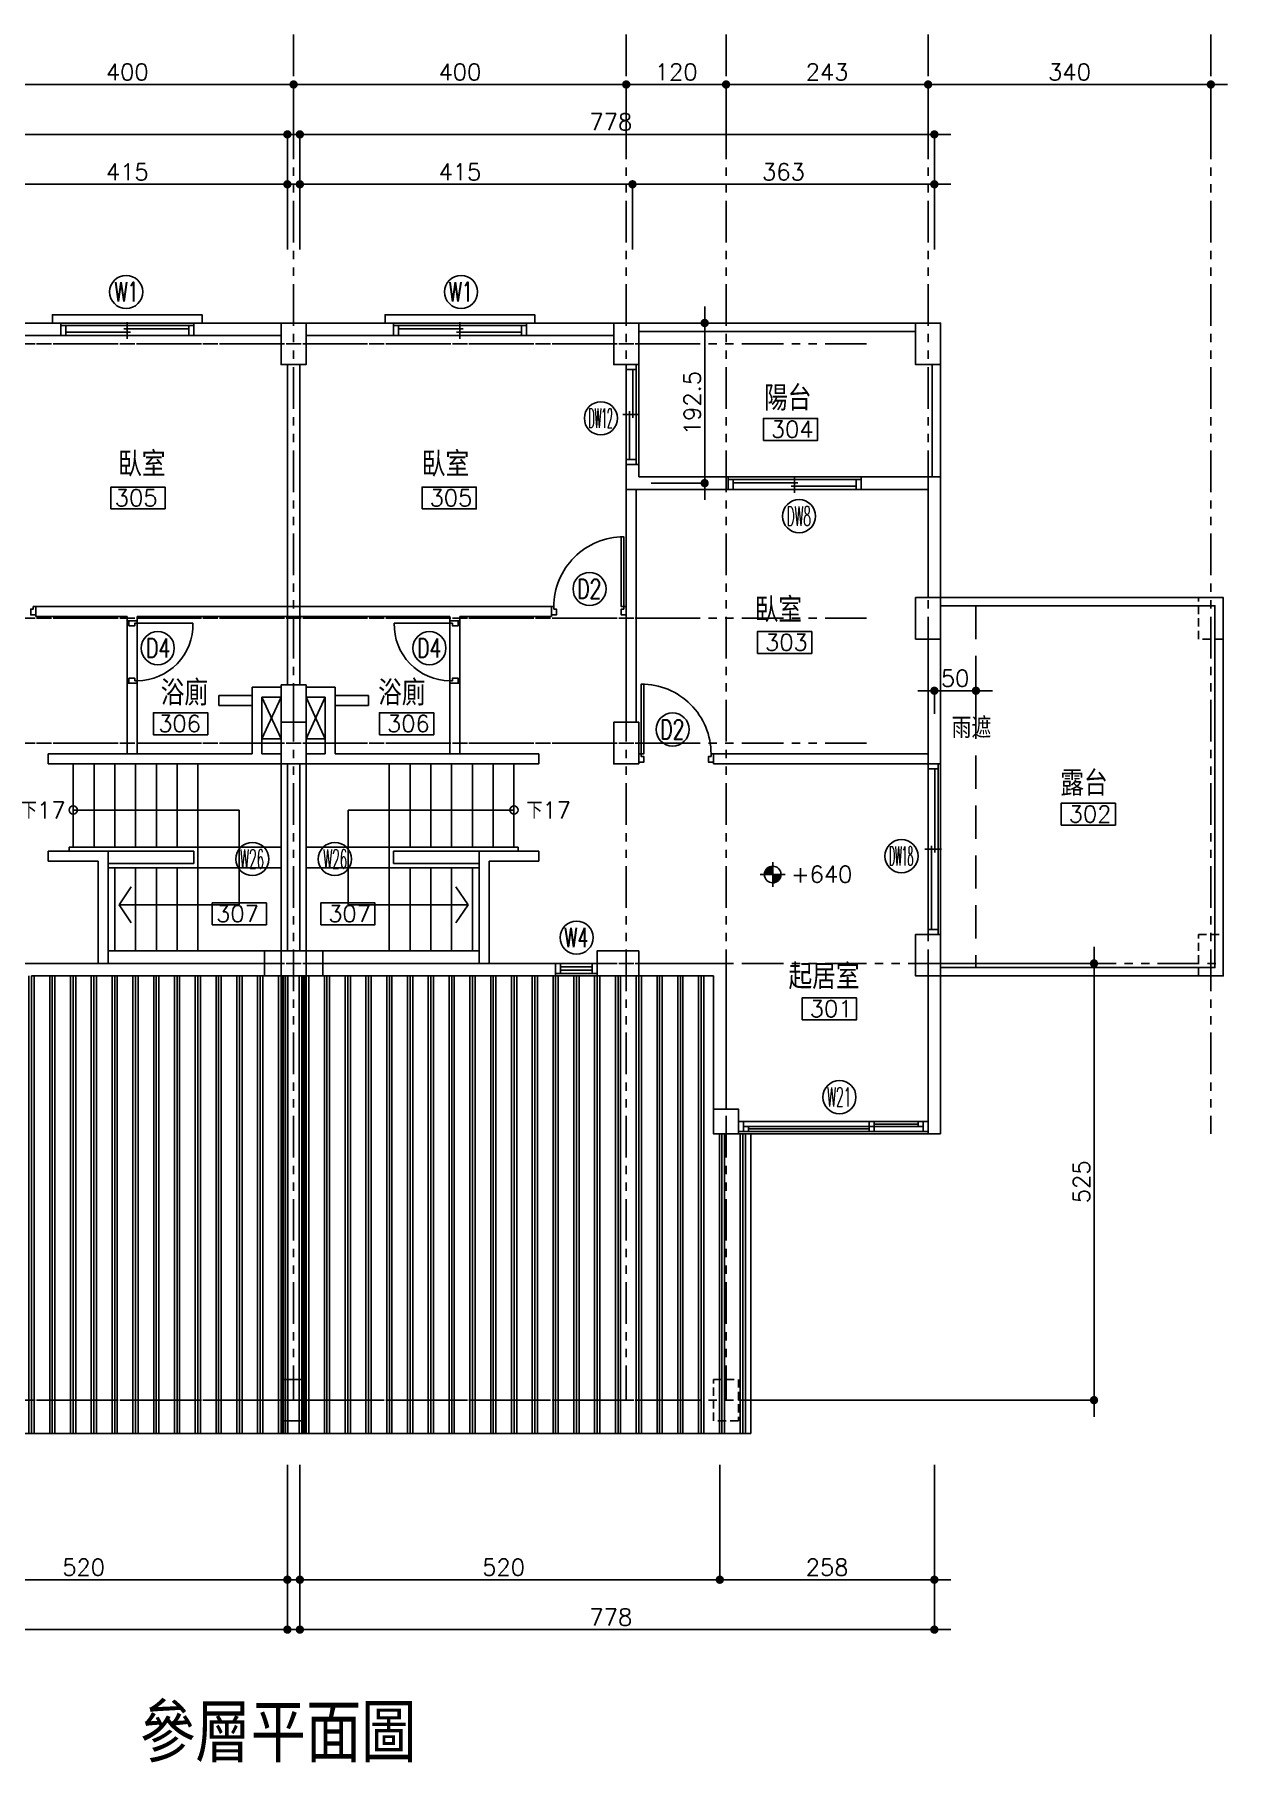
# Model space of a CAD drawing. Extents: x 24838 to 37981, y 1654 to 4322.
# Drawn here: x 33849 to 35283, y 2041 to 4118 of the extents above; entities that cross this region are included whole.
import ezdxf
from ezdxf.enums import TextEntityAlignment as Align

# ---------------------------------------------------------------- set-up
doc = ezdxf.new("R2010")
doc.units = 0
doc.header["$LTSCALE"] = 80
doc.header["$MEASUREMENT"] = 0
doc.header["$PDMODE"] = 3
doc.header["$PDSIZE"] = -5
for name, pattern in [('DASHED', [0.75, 0.5, -0.25]), ('HIDDEN2', [0.1875, 0.125, -0.0625]), ('PHANTOM2', [1.25, 0.625, -0.125, 0.125, -0.125, 0.125, -0.125])]:
    doc.linetypes.add(name, pattern=pattern)
doc.layers.get('0').update_dxf_attribs({"linetype": 'CONTINUOUS'})
doc.layers.get('DEFPOINTS').update_dxf_attribs({"linetype": 'CONTINUOUS'})
for name, color, linetype in [('CHINA', 3, 'CONTINUOUS'), ('CHINA1', 2, 'CONTINUOUS'), ('COLUMN', 1, 'CONTINUOUS'), ('COLUMN-B', 9, 'CONTINUOUS'), ('DE-DOOR', 4, 'CONTINUOUS'), ('DIM', 4, 'CONTINUOUS'), ('DOOR', 4, 'CONTINUOUS'), ('PAINT', 11, 'CONTINUOUS'), ('STAIR', 12, 'CONTINUOUS'), ('TEXT', 3, 'CONTINUOUS'), ('TX', 9, 'CONTINUOUS'), ('WALL', 2, 'CONTINUOUS'), ('WALL2', 7, 'CONTINUOUS'), ('WINDOW', 6, 'CONTINUOUS')]:
    doc.layers.add(name, color=color, linetype=linetype)
doc.styles.add('AEH', font='SIMPLEX.SHX', dxfattribs={"bigfont": 'AE.SHX'})
doc.styles.add('SIMPLEX', font='SIMPLEX.SHX')
doc.styles.add('STYLE1', font='SIMPLEX.SHX', dxfattribs={"bigfont": 'JE.SHX'})
doc.dimstyles.get("Standard").update_dxf_attribs({"dimscale": 10, "dimtxt": 2, "dimasz": 1, "dimexe": 0, "dimexo": 0, "dimgap": 0.5, "dimtad": 1, "dimtoh": 1, "dimdec": 1, "dimdsep": 46, "dimtxsty": 'STYLE1', "dimblk1": 'DOT', "dimblk2": 'DOT', "dimsah": 1, "dimcen": 0.09, "dimadec": 0, "dimazin": 0, "dimtfac": 1, "dimtdec": 1, "dimtofl": 0, "dimtmove": 2, "dimatfit": 3, "dimldrblk": 'DOT', "dimfxl": 0, "dimtolj": 1, "dimarcsym": 0})

# ---------------------------------------------------------------- blocks, each defined once
blk = doc.blocks.new('DOT')
blk.add_line((-2, 0), (2, 0))
at = {"const_width": 0.5}
blk.add_lwpolyline([(-0.25, 0, 1), (0.25, 0, 1)], format="xyb", close=True, dxfattribs=at)
blk = doc.blocks.new('*D102')
at = {"layer": 'DEFPOINTS', "color": 0}
for p in [(35263.5, 4058), (34923.5, 3998), (35263.5, 3998)]:
    blk.add_point(p, dxfattribs=at)
at = {"layer": 'DIM', "color": 0, "lineweight": -2}
for p, q in [((34923.5, 3998), (34923.5, 4058)), ((34933.5, 4058), (35253.5, 4058)), ((35263.5, 3998), (35263.5, 4058))]:
    blk.add_line(p, q, dxfattribs=at)
at = {"layer": 'DIM', "color": 0, "lineweight": -2, "xscale": 10, "yscale": 10, "zscale": 10, "rotation": 180}
blk.add_blockref('DOT', (34923.5, 4058), dxfattribs=at)
at = {"layer": 'DIM', "color": 0, "lineweight": -2, "xscale": 10, "yscale": 10, "zscale": 10}
blk.add_blockref('DOT', (35263.5, 4058), dxfattribs=at)
at = {"layer": 'DIM', "color": 0, "insert": (35093.5, 4073), "char_height": 20, "attachment_point": 5, "style": 'STYLE1'}
blk.add_mtext('\\A1;340', dxfattribs=at)
blk = doc.blocks.new('*D103')
at = {"layer": 'DEFPOINTS', "color": 0}
for p in [(34923.5, 4058), (34680.5, 3998), (34923.5, 3998)]:
    blk.add_point(p, dxfattribs=at)
at = {"layer": 'DIM', "color": 0, "lineweight": -2}
for p, q in [((34680.5, 3998), (34680.5, 4058)), ((34690.5, 4058), (34913.5, 4058)), ((34923.5, 3998), (34923.5, 4058))]:
    blk.add_line(p, q, dxfattribs=at)
at = {"layer": 'DIM', "color": 0, "lineweight": -2, "xscale": 10, "yscale": 10, "zscale": 10, "rotation": 180}
blk.add_blockref('DOT', (34680.5, 4058), dxfattribs=at)
at = {"layer": 'DIM', "color": 0, "lineweight": -2, "xscale": 10, "yscale": 10, "zscale": 10}
blk.add_blockref('DOT', (34923.5, 4058), dxfattribs=at)
at = {"layer": 'DIM', "color": 0, "insert": (34802, 4073), "char_height": 20, "attachment_point": 5, "style": 'STYLE1'}
blk.add_mtext('\\A1;243', dxfattribs=at)
blk = doc.blocks.new('*D104')
at = {"layer": 'DEFPOINTS', "color": 0}
for p in [(34680.5, 4058), (34560.5, 3998), (34680.5, 3998)]:
    blk.add_point(p, dxfattribs=at)
at = {"layer": 'DIM', "color": 0, "lineweight": -2}
for p, q in [((34560.5, 3998), (34560.5, 4058)), ((34570.5, 4058), (34670.5, 4058)), ((34680.5, 3998), (34680.5, 4058))]:
    blk.add_line(p, q, dxfattribs=at)
at = {"layer": 'DIM', "color": 0, "lineweight": -2, "xscale": 10, "yscale": 10, "zscale": 10, "rotation": 180}
blk.add_blockref('DOT', (34560.5, 4058), dxfattribs=at)
at = {"layer": 'DIM', "color": 0, "lineweight": -2, "xscale": 10, "yscale": 10, "zscale": 10}
blk.add_blockref('DOT', (34680.5, 4058), dxfattribs=at)
at = {"layer": 'DIM', "color": 0, "insert": (34620.5, 4073), "char_height": 20, "attachment_point": 5, "style": 'STYLE1'}
blk.add_mtext('\\A1;120', dxfattribs=at)
blk = doc.blocks.new('*D105')
at = {"layer": 'DEFPOINTS', "color": 0}
for p in [(34560.5, 4058), (34160.5, 3998), (34560.5, 3998)]:
    blk.add_point(p, dxfattribs=at)
at = {"layer": 'DIM', "color": 0, "lineweight": -2}
for p, q in [((34160.5, 3998), (34160.5, 4058)), ((34170.5, 4058), (34550.5, 4058)), ((34560.5, 3998), (34560.5, 4058))]:
    blk.add_line(p, q, dxfattribs=at)
at = {"layer": 'DIM', "color": 0, "lineweight": -2, "xscale": 10, "yscale": 10, "zscale": 10, "rotation": 180}
blk.add_blockref('DOT', (34160.5, 4058), dxfattribs=at)
at = {"layer": 'DIM', "color": 0, "lineweight": -2, "xscale": 10, "yscale": 10, "zscale": 10}
blk.add_blockref('DOT', (34560.5, 4058), dxfattribs=at)
at = {"layer": 'DIM', "color": 0, "insert": (34360.5, 4073), "char_height": 20, "attachment_point": 5, "style": 'STYLE1'}
blk.add_mtext('\\A1;400', dxfattribs=at)
blk = doc.blocks.new('*D106')
at = {"layer": 'DEFPOINTS', "color": 0}
for p in [(34931, 3998), (34153, 3859.6), (34931, 3859.6)]:
    blk.add_point(p, dxfattribs=at)
at = {"layer": 'DIM', "color": 0, "lineweight": -2}
for p, q in [((34153, 3859.6), (34153, 3998)), ((34163, 3998), (34921, 3998)), ((34931, 3859.6), (34931, 3998))]:
    blk.add_line(p, q, dxfattribs=at)
at = {"layer": 'DIM', "color": 0, "lineweight": -2, "xscale": 10, "yscale": 10, "zscale": 10, "rotation": 180}
blk.add_blockref('DOT', (34153, 3998), dxfattribs=at)
at = {"layer": 'DIM', "color": 0, "lineweight": -2, "xscale": 10, "yscale": 10, "zscale": 10}
blk.add_blockref('DOT', (34931, 3998), dxfattribs=at)
at = {"layer": 'DIM', "color": 0, "insert": (34542, 4013), "char_height": 20, "attachment_point": 5, "style": 'STYLE1'}
blk.add_mtext('\\A1;778', dxfattribs=at)
blk = doc.blocks.new('*D107')
at = {"layer": 'DEFPOINTS', "color": 0}
for p in [(34568, 3938), (34153, 3859.6), (34568, 3859.6)]:
    blk.add_point(p, dxfattribs=at)
at = {"layer": 'DIM', "color": 0, "lineweight": -2}
for p, q in [((34153, 3859.6), (34153, 3938)), ((34163, 3938), (34558, 3938)), ((34568, 3859.6), (34568, 3938))]:
    blk.add_line(p, q, dxfattribs=at)
at = {"layer": 'DIM', "color": 0, "lineweight": -2, "xscale": 10, "yscale": 10, "zscale": 10, "rotation": 180}
blk.add_blockref('DOT', (34153, 3938), dxfattribs=at)
at = {"layer": 'DIM', "color": 0, "lineweight": -2, "xscale": 10, "yscale": 10, "zscale": 10}
blk.add_blockref('DOT', (34568, 3938), dxfattribs=at)
at = {"layer": 'DIM', "color": 0, "insert": (34360.5, 3953), "char_height": 20, "attachment_point": 5, "style": 'STYLE1'}
blk.add_mtext('\\A1;415', dxfattribs=at)
blk = doc.blocks.new('*D108')
at = {"layer": 'DEFPOINTS', "color": 0}
for p in [(34931, 3938), (34568, 3859.6), (34931, 3859.6)]:
    blk.add_point(p, dxfattribs=at)
at = {"layer": 'DIM', "color": 0, "lineweight": -2}
for p, q in [((34568, 3859.6), (34568, 3938)), ((34578, 3938), (34921, 3938)), ((34931, 3859.6), (34931, 3938))]:
    blk.add_line(p, q, dxfattribs=at)
at = {"layer": 'DIM', "color": 0, "lineweight": -2, "xscale": 10, "yscale": 10, "zscale": 10, "rotation": 180}
blk.add_blockref('DOT', (34568, 3938), dxfattribs=at)
at = {"layer": 'DIM', "color": 0, "lineweight": -2, "xscale": 10, "yscale": 10, "zscale": 10}
blk.add_blockref('DOT', (34931, 3938), dxfattribs=at)
at = {"layer": 'DIM', "color": 0, "insert": (34749.5, 3953), "char_height": 20, "attachment_point": 5, "style": 'STYLE1'}
blk.add_mtext('\\A1;363', dxfattribs=at)
blk = doc.blocks.new('*D112')
at = {"layer": 'DEFPOINTS', "color": 0}
for p in [(34938.5, 3001.2), (35123, 3001.2), (34695.5, 2476.2)]:
    blk.add_point(p, dxfattribs=at)
at = {"layer": 'DIM', "color": 0, "lineweight": -2}
for p, q in [((34938.5, 3001.2), (35123, 3001.2)), ((35123, 2486.2), (35123, 2991.2)), ((34695.5, 2476.2), (35123, 2476.2))]:
    blk.add_line(p, q, dxfattribs=at)
at = {"layer": 'DIM', "color": 0, "lineweight": -2, "xscale": 10, "yscale": 10, "zscale": 10}
for p, rotation in [((35123, 3001.2), 90), ((35123, 2476.2), 270)]:
    blk.add_blockref('DOT', p, dxfattribs=dict(at, rotation=rotation))
at = {"layer": 'DIM', "color": 0, "insert": (35108, 2738.7), "char_height": 20, "attachment_point": 5, "rotation": 90, "style": 'STYLE1'}
blk.add_mtext('\\A1;525', dxfattribs=at)
blk = doc.blocks.new('*D116')
at = {"layer": 'DEFPOINTS', "color": 0}
for p in [(34590.6, 3771.2), (34654.8, 3771.2), (34590.6, 3578.7)]:
    blk.add_point(p, dxfattribs=at)
at = {"layer": 'DIM', "color": 0, "lineweight": -2}
for p, q in [((34590.6, 3771.2), (34654.8, 3771.2)), ((34654.8, 3588.7), (34654.8, 3761.2)), ((34590.6, 3578.7), (34654.8, 3578.7))]:
    blk.add_line(p, q, dxfattribs=at)
at = {"layer": 'DIM', "color": 0, "lineweight": -2, "xscale": 10, "yscale": 10, "zscale": 10}
for p, rotation in [((34654.8, 3771.2), 90), ((34654.8, 3578.7), 270)]:
    blk.add_blockref('DOT', p, dxfattribs=dict(at, rotation=rotation))
at = {"layer": 'DIM', "color": 0, "insert": (34639.8, 3675), "char_height": 20, "attachment_point": 5, "rotation": 90, "style": 'STYLE1'}
blk.add_mtext('\\A1;192.5', dxfattribs=at)
blk = doc.blocks.new('*D120')
at = {"layer": 'DEFPOINTS', "color": 0}
for p in [(34153, 2398.6), (34673, 2398.6), (34673, 2260.3)]:
    blk.add_point(p, dxfattribs=at)
at = {"layer": 'DIM', "color": 0, "lineweight": -2}
for p, q in [((34153, 2398.6), (34153, 2260.3)), ((34673, 2398.6), (34673, 2260.3)), ((34163, 2260.3), (34663, 2260.3))]:
    blk.add_line(p, q, dxfattribs=at)
at = {"layer": 'DIM', "color": 0, "lineweight": -2, "xscale": 10, "yscale": 10, "zscale": 10, "rotation": 180}
blk.add_blockref('DOT', (34153, 2260.3), dxfattribs=at)
at = {"layer": 'DIM', "color": 0, "lineweight": -2, "xscale": 10, "yscale": 10, "zscale": 10}
blk.add_blockref('DOT', (34673, 2260.3), dxfattribs=at)
at = {"layer": 'DIM', "color": 0, "insert": (34413, 2275.3), "char_height": 20, "attachment_point": 5, "style": 'STYLE1'}
blk.add_mtext('\\A1;520', dxfattribs=at)
blk = doc.blocks.new('*D121')
at = {"layer": 'DEFPOINTS', "color": 0}
for p in [(34673, 2398.6), (34931, 2398.6), (34931, 2260.3)]:
    blk.add_point(p, dxfattribs=at)
at = {"layer": 'DIM', "color": 0, "lineweight": -2}
for p, q in [((34673, 2398.6), (34673, 2260.3)), ((34931, 2398.6), (34931, 2260.3)), ((34683, 2260.3), (34921, 2260.3))]:
    blk.add_line(p, q, dxfattribs=at)
at = {"layer": 'DIM', "color": 0, "lineweight": -2, "xscale": 10, "yscale": 10, "zscale": 10, "rotation": 180}
blk.add_blockref('DOT', (34673, 2260.3), dxfattribs=at)
at = {"layer": 'DIM', "color": 0, "lineweight": -2, "xscale": 10, "yscale": 10, "zscale": 10}
blk.add_blockref('DOT', (34931, 2260.3), dxfattribs=at)
at = {"layer": 'DIM', "color": 0, "insert": (34802, 2275.3), "char_height": 20, "attachment_point": 5, "style": 'STYLE1'}
blk.add_mtext('\\A1;258', dxfattribs=at)
blk = doc.blocks.new('*D122')
at = {"layer": 'DEFPOINTS', "color": 0}
for p in [(34153, 2398.6), (34931, 2398.6), (34931, 2200.3)]:
    blk.add_point(p, dxfattribs=at)
at = {"layer": 'DIM', "color": 0, "lineweight": -2}
for p, q in [((34153, 2398.6), (34153, 2200.3)), ((34931, 2398.6), (34931, 2200.3)), ((34163, 2200.3), (34921, 2200.3))]:
    blk.add_line(p, q, dxfattribs=at)
at = {"layer": 'DIM', "color": 0, "lineweight": -2, "xscale": 10, "yscale": 10, "zscale": 10, "rotation": 180}
blk.add_blockref('DOT', (34153, 2200.3), dxfattribs=at)
at = {"layer": 'DIM', "color": 0, "lineweight": -2, "xscale": 10, "yscale": 10, "zscale": 10}
blk.add_blockref('DOT', (34931, 2200.3), dxfattribs=at)
at = {"layer": 'DIM', "color": 0, "insert": (34542, 2215.3), "char_height": 20, "attachment_point": 5, "style": 'STYLE1'}
blk.add_mtext('\\A1;778', dxfattribs=at)
blk = doc.blocks.new('*D144')
at = {"layer": 'DEFPOINTS', "color": 0}
for p in [(34981, 3329.1), (34931, 3301.4), (34981, 3301.4)]:
    blk.add_point(p, dxfattribs=at)
at = {"layer": 'DIM', "color": 0, "lineweight": -2}
for p, q in [((34931, 3301.4), (34931, 3329.1)), ((34941, 3329.1), (34971, 3329.1)), ((34981, 3301.4), (34981, 3329.1))]:
    blk.add_line(p, q, dxfattribs=at)
at = {"layer": 'DIM', "color": 0, "lineweight": -2, "xscale": 10, "yscale": 10, "zscale": 10, "rotation": 180}
blk.add_blockref('DOT', (34931, 3329.1), dxfattribs=at)
at = {"layer": 'DIM', "color": 0, "lineweight": -2, "xscale": 10, "yscale": 10, "zscale": 10}
blk.add_blockref('DOT', (34981, 3329.1), dxfattribs=at)
at = {"layer": 'DIM', "color": 0, "insert": (34956, 3344.1), "char_height": 20, "attachment_point": 5, "style": 'STYLE1'}
blk.add_mtext('\\A1;50', dxfattribs=at)
blk = doc.blocks.new('*X5')
at = {"color": 0, "linetype": 'Continuous'}
for p, q in [((4003.81, 2187.96), (4003.82, 2187.97)), ((4004.31, 2188.46), (4004.32, 2188.47))]:
    blk.add_line(p, q, dxfattribs=at)
blk = doc.blocks.new('B4-2')
for p, q in [((-0.75, 0), (-0.5, 0)), ((-0.5, 0), (0, 0)), ((0, 0.5), (0, 0.75)), ((0, 0), (0, 0.5)), ((0, -0.5), (0, 0)), ((0, 0), (0.5, 0)), ((0.5, 0), (0.75, 0)), ((0, -0.75), (0, -0.5))]:
    blk.add_line(p, q)
at = {"color": 0, "linetype": 'Continuous'}
for p, q in [((-0.5, 0.07), (-0.07, 0.5)), ((-0.48, 0), (0, 0.48)), ((-0.46, 0.19), (-0.19, 0.46)), ((-0.39, 0), (0, 0.39)), ((-0.3, 0), (0, 0.3)), ((-0.21, 0), (0, 0.21)), ((-0.12, 0), (0, 0.12)), ((-0.03, 0), (0, 0.03)), ((0, -0.06), (0.06, 0)), ((0, -0.14), (0.14, 0)), ((0, -0.23), (0.23, 0)), ((0, -0.32), (0.32, 0)), ((0, -0.41), (0.41, 0)), ((0, -0.5), (0.5, 0)), ((0, -0.5), (0, -0.5)), ((0.09, -0.49), (0.49, -0.09)), ((0.23, -0.44), (0.44, -0.23))]:
    blk.add_line(p, q, dxfattribs=at)
at = {"linetype": 'Continuous'}
for start, end in [(90, 180), (269.6748, 0)]:
    blk.add_arc((0, 0), 0.5, start, end, dxfattribs=at)
for start, end in [(0, 90), (180, 270)]:
    blk.add_arc((0, 0), 0.5, start, end)
blk.add_blockref('*X5', (-4003.82, -2188.46), dxfattribs=at)
blk = doc.blocks.new('*D362')
at = {"layer": 'DEFPOINTS', "color": 0}
for p in [(33390, 2398.6), (34168, 2398.6), (33390, 2200.3)]:
    blk.add_point(p, dxfattribs=at)
at = {"layer": 'DIM', "color": 0, "lineweight": -2}
for p, q in [((33390, 2398.6), (33390, 2200.3)), ((34168, 2398.6), (34168, 2200.3)), ((34158, 2200.3), (33400, 2200.3))]:
    blk.add_line(p, q, dxfattribs=at)
at = {"layer": 'DIM', "color": 0, "lineweight": -2, "xscale": 10, "yscale": 10, "zscale": 10, "rotation": 180}
blk.add_blockref('DOT', (33390, 2200.3), dxfattribs=at)
at = {"layer": 'DIM', "color": 0, "lineweight": -2, "xscale": 10, "yscale": 10, "zscale": 10}
blk.add_blockref('DOT', (34168, 2200.3), dxfattribs=at)
at = {"layer": 'DIM', "color": 0, "insert": (33779, 2215.3), "char_height": 20, "attachment_point": 5, "style": 'STYLE1'}
blk.add_mtext('\\A1;778', dxfattribs=at)
blk = doc.blocks.new('*D360')
at = {"layer": 'DEFPOINTS', "color": 0}
for p in [(33648, 2398.6), (34168, 2398.6), (33648, 2260.3)]:
    blk.add_point(p, dxfattribs=at)
at = {"layer": 'DIM', "color": 0, "lineweight": -2}
for p, q in [((33648, 2398.6), (33648, 2260.3)), ((34168, 2398.6), (34168, 2260.3)), ((34158, 2260.3), (33658, 2260.3))]:
    blk.add_line(p, q, dxfattribs=at)
at = {"layer": 'DIM', "color": 0, "lineweight": -2, "xscale": 10, "yscale": 10, "zscale": 10, "rotation": 180}
blk.add_blockref('DOT', (33648, 2260.3), dxfattribs=at)
at = {"layer": 'DIM', "color": 0, "lineweight": -2, "xscale": 10, "yscale": 10, "zscale": 10}
blk.add_blockref('DOT', (34168, 2260.3), dxfattribs=at)
at = {"layer": 'DIM', "color": 0, "insert": (33908, 2275.3), "char_height": 20, "attachment_point": 5, "style": 'STYLE1'}
blk.add_mtext('\\A1;520', dxfattribs=at)
blk = doc.blocks.new('*D352')
at = {"layer": 'DEFPOINTS', "color": 0}
for p in [(33753, 3938), (33753, 3859.6), (34168, 3859.6)]:
    blk.add_point(p, dxfattribs=at)
at = {"layer": 'DIM', "color": 0, "lineweight": -2}
for p, q in [((33753, 3859.6), (33753, 3938)), ((34158, 3938), (33763, 3938)), ((34168, 3859.6), (34168, 3938))]:
    blk.add_line(p, q, dxfattribs=at)
at = {"layer": 'DIM', "color": 0, "lineweight": -2, "xscale": 10, "yscale": 10, "zscale": 10, "rotation": 180}
blk.add_blockref('DOT', (33753, 3938), dxfattribs=at)
at = {"layer": 'DIM', "color": 0, "lineweight": -2, "xscale": 10, "yscale": 10, "zscale": 10}
blk.add_blockref('DOT', (34168, 3938), dxfattribs=at)
at = {"layer": 'DIM', "color": 0, "insert": (33960.5, 3953), "char_height": 20, "attachment_point": 5, "style": 'STYLE1'}
blk.add_mtext('\\A1;415', dxfattribs=at)
blk = doc.blocks.new('*D351')
at = {"layer": 'DEFPOINTS', "color": 0}
for p in [(33390, 3998), (33390, 3859.6), (34168, 3859.6)]:
    blk.add_point(p, dxfattribs=at)
at = {"layer": 'DIM', "color": 0, "lineweight": -2}
for p, q in [((33390, 3859.6), (33390, 3998)), ((34158, 3998), (33400, 3998)), ((34168, 3859.6), (34168, 3998))]:
    blk.add_line(p, q, dxfattribs=at)
at = {"layer": 'DIM', "color": 0, "lineweight": -2, "xscale": 10, "yscale": 10, "zscale": 10, "rotation": 180}
blk.add_blockref('DOT', (33390, 3998), dxfattribs=at)
at = {"layer": 'DIM', "color": 0, "lineweight": -2, "xscale": 10, "yscale": 10, "zscale": 10}
blk.add_blockref('DOT', (34168, 3998), dxfattribs=at)
at = {"layer": 'DIM', "color": 0, "insert": (33779, 4013), "char_height": 20, "attachment_point": 5, "style": 'STYLE1'}
blk.add_mtext('\\A1;778', dxfattribs=at)
blk = doc.blocks.new('*D350')
at = {"layer": 'DEFPOINTS', "color": 0}
for p in [(33760.5, 4058), (33760.5, 3998), (34160.5, 3998)]:
    blk.add_point(p, dxfattribs=at)
at = {"layer": 'DIM', "color": 0, "lineweight": -2}
for p, q in [((33760.5, 3998), (33760.5, 4058)), ((34150.5, 4058), (33770.5, 4058)), ((34160.5, 3998), (34160.5, 4058))]:
    blk.add_line(p, q, dxfattribs=at)
at = {"layer": 'DIM', "color": 0, "lineweight": -2, "xscale": 10, "yscale": 10, "zscale": 10, "rotation": 180}
blk.add_blockref('DOT', (33760.5, 4058), dxfattribs=at)
at = {"layer": 'DIM', "color": 0, "lineweight": -2, "xscale": 10, "yscale": 10, "zscale": 10}
blk.add_blockref('DOT', (34160.5, 4058), dxfattribs=at)
at = {"layer": 'DIM', "color": 0, "insert": (33960.5, 4073), "char_height": 20, "attachment_point": 5, "style": 'STYLE1'}
blk.add_mtext('\\A1;400', dxfattribs=at)

msp = doc.modelspace()

# ---------------------------------------------------------------- hatches: boundary and pattern name
at = {"layer": 'PAINT', "linetype": 'Continuous'}
h = msp.add_hatch(dxfattribs=at)
h.set_pattern_fill('PLAST', color=256, scale=100, angle=90, style=0)
h.set_pattern_definition([(90, (58292.194, -2483.943), (25, 2e-15), []), (90, (58295.32, -2483.943), (25, 2e-15), []), (90, (58298.444, -2483.943), (25, 2e-15), [])])
h.paths.add_polyline_path([(34190.46, 2436.21), (33610.46, 2436.21), (33610.46, 2796.21), (33655.46, 2796.21), (33655.46, 2986.21), (34190.46, 2986.21)])
h = msp.add_hatch(dxfattribs=at)
h.set_pattern_fill('PLAST', color=256, scale=100, angle=90, style=0)
h.set_pattern_definition([(90, (10028.717, -2483.943), (-25, 2e-15), []), (90, (10025.592, -2483.943), (-25, 2e-15), []), (90, (10022.467, -2483.943), (-25, 2e-15), [])])
h.paths.add_polyline_path([(34130.46, 2436.21), (34710.46, 2436.21), (34710.46, 2796.21), (34665.46, 2796.21), (34665.46, 2986.21), (34130.46, 2986.21)])

# ---------------------------------------------------------------- linework, layer by layer
at = {"layer": 'COLUMN'}
for points in [[(34175.46, 3721.21), (34145.46, 3721.21), (34145.46, 3771.21), (34175.46, 3771.21), (34175.46, 3721.21)], [(34145.46, 3721.21), (34175.46, 3721.21), (34175.46, 3771.21), (34145.46, 3771.21), (34145.46, 3721.21)], [(34575.46, 3721.21), (34545.46, 3721.21), (34545.46, 3771.21), (34575.46, 3771.21), (34575.46, 3721.21)], [(34938.46, 3721.21), (34908.46, 3721.21), (34908.46, 3771.21), (34938.46, 3771.21), (34938.46, 3721.21)], [(34938.46, 3391.21), (34908.46, 3391.21), (34908.46, 3441.21), (34938.46, 3441.21), (34938.46, 3391.21)], [(34175.46, 3241.21), (34145.46, 3241.21), (34145.46, 3291.21), (34175.46, 3291.21), (34175.46, 3241.21)], [(34145.46, 3241.21), (34175.46, 3241.21), (34175.46, 3291.21), (34145.46, 3291.21), (34145.46, 3241.21)], [(34575.46, 3241.21), (34545.46, 3241.21), (34545.46, 3291.21), (34575.46, 3291.21), (34575.46, 3241.21)], [(34938.46, 2986.21), (34908.46, 2986.21), (34908.46, 3036.21), (34938.46, 3036.21), (34938.46, 2986.21)], [(34125.46, 3016.21), (34125.46, 2986.21), (34175.46, 2986.21), (34175.46, 3016.21), (34125.46, 3016.21)], [(34195.46, 3016.21), (34195.46, 2986.21), (34145.46, 2986.21), (34145.46, 3016.21), (34195.46, 3016.21)], [(34575.46, 3016.21), (34575.46, 2986.21), (34525.46, 2986.21), (34525.46, 3016.21), (34575.46, 3016.21)], [(34665.46, 2826.21), (34695.46, 2826.21), (34695.46, 2796.21), (34665.46, 2796.21)]]:
    msp.add_lwpolyline(points, close=True, dxfattribs=at)
at = {"layer": 'COLUMN', "color": 11, "linetype": 'HIDDEN2'}
for points in [[(35278.46, 3391.21), (35248.46, 3391.21), (35248.46, 3441.21), (35278.46, 3441.21), (35278.46, 3391.21)], [(35278.46, 2986.21), (35248.46, 2986.21), (35248.46, 3036.21), (35278.46, 3036.21), (35278.46, 2986.21)], [(34175.46, 2451.21), (34145.46, 2451.21), (34145.46, 2501.21), (34175.46, 2501.21), (34175.46, 2451.21)], [(34145.46, 2451.21), (34175.46, 2451.21), (34175.46, 2501.21), (34145.46, 2501.21), (34145.46, 2451.21)], [(34695.46, 2451.21), (34665.46, 2451.21), (34665.46, 2501.21), (34695.46, 2501.21), (34695.46, 2451.21)]]:
    msp.add_lwpolyline(points, close=True, dxfattribs=at)
at = {"layer": 'COLUMN-B', "linetype": 'PHANTOM2'}
for p, q in [((34160.46, 4118.03), (34160.46, 2476.21)), ((34160.46, 4118.03), (34160.46, 2476.21)), ((34560.46, 4118.03), (34560.46, 2476.21)), ((34680.46, 4118.03), (34680.46, 2476.21)), ((34923.46, 4118.03), (34923.46, 2796.21)), ((35263.46, 4118.03), (35263.46, 2796.21)), ((34621.38, 3746.21), (33470.72, 3746.21)), ((33699.53, 3746.21), (34850.2, 3746.21)), ((34621.38, 3416.21), (33470.72, 3416.21)), ((33699.53, 3416.21), (34850.2, 3416.21)), ((34621.38, 3266.21), (33470.72, 3266.21)), ((33699.53, 3266.21), (34850.2, 3266.21)), ((34621.38, 3001.21), (33042.46, 3001.21)), ((33699.53, 3001.21), (35278.46, 3001.21)), ((34621.38, 2476.21), (33470.72, 2476.21)), ((33699.53, 2476.21), (34850.2, 2476.21))]:
    msp.add_line(p, q, dxfattribs=at)
at = {"layer": 'DE-DOOR'}
for points in [[(33850.46, 3430.21), (33847.46, 3430.21), (33847.46, 3427.21), (33844.46, 3427.21), (33844.46, 3420.21), (33850.46, 3420.21)], [(34470.46, 3430.21), (34473.46, 3430.21), (34473.46, 3427.21), (34476.46, 3427.21), (34476.46, 3420.21), (34470.46, 3420.21)], [(34560.46, 3430.21), (34557.46, 3430.21), (34557.46, 3427.21), (34554.46, 3427.21), (34554.46, 3420.21), (34560.46, 3420.21)], [(33972.46, 3413.21), (33972.46, 3410.21), (33969.46, 3410.21), (33969.46, 3407.21), (33962.46, 3407.21), (33962.46, 3413.21)], [(34348.46, 3413.21), (34348.46, 3410.21), (34351.46, 3410.21), (34351.46, 3407.21), (34358.46, 3407.21), (34358.46, 3413.21)], [(33972.46, 3338.21), (33972.46, 3341.21), (33969.46, 3341.21), (33969.46, 3344.21), (33962.46, 3344.21), (33962.46, 3338.21)], [(34348.46, 3338.21), (34348.46, 3341.21), (34351.46, 3341.21), (34351.46, 3344.21), (34358.46, 3344.21), (34358.46, 3338.21)], [(34575.46, 3253.21), (34578.46, 3253.21), (34578.46, 3250.21), (34581.46, 3250.21), (34581.46, 3243.21), (34575.46, 3243.21)], [(34665.46, 3253.21), (34662.46, 3253.21), (34662.46, 3250.21), (34659.46, 3250.21), (34659.46, 3243.21), (34665.46, 3243.21)]]:
    msp.add_lwpolyline(points, dxfattribs=at)
at = {"layer": 'DIM', "linetype": 'DASHED'}
msp.add_line((34980.96, 3431.21), (34980.96, 2996.21), dxfattribs=at)
at = {"layer": 'DOOR'}
for p, q in [((33960.46, 3338.21), (33960.46, 3413.21)), ((33972.46, 3338.21), (33972.46, 3413.21)), ((34348.46, 3338.21), (34348.46, 3413.21)), ((34360.46, 3338.21), (34360.46, 3413.21))]:
    msp.add_line(p, q, dxfattribs=at)
for points in [[(34473.46, 3430.21, -0.4142136), (34557.46, 3514.21), (34557.46, 3430.21)], [(33972.46, 3341.21, 0.4202595), (34039.46, 3410.21), (33972.46, 3410.21)], [(34348.46, 3341.21, -0.4202595), (34281.46, 3410.21), (34348.46, 3410.21)], [(34662.46, 3253.21, 0.4142136), (34578.46, 3337.21), (34578.46, 3253.21)]]:
    msp.add_lwpolyline(points, format="xyb", dxfattribs=at)
for points in [[(34557.46, 3430.21), (34554.46, 3430.21), (34554.46, 3514.21)], [(34578.46, 3253.21), (34581.46, 3253.21), (34581.46, 3337.21)]]:
    msp.add_lwpolyline(points, dxfattribs=at)
at = {"layer": 'PAINT'}
for p, q in [((34122.46, 3321.21), (34145.46, 3271.21)), ((34145.46, 3321.21), (34122.46, 3271.21)), ((34145.46, 3253.21), (34145.46, 3321.21)), ((34175.46, 3321.21), (34198.46, 3271.21)), ((34198.46, 3321.21), (34175.46, 3271.21)), ((34175.46, 3253.21), (34175.46, 3321.21)), ((34122.46, 3271.21), (34145.46, 3271.21)), ((34198.46, 3271.21), (34175.46, 3271.21))]:
    msp.add_line(p, q, dxfattribs=at)
at = {"layer": 'STAIR'}
for p, q in [((33895.46, 3141.21), (33895.46, 3241.21)), ((33920.46, 3141.21), (33920.46, 3241.21)), ((33945.46, 3141.21), (33945.46, 3241.21)), ((33970.46, 3141.21), (33970.46, 3241.21)), ((33995.46, 3141.21), (33995.46, 3241.21)), ((34020.46, 3141.21), (34020.46, 3241.21)), ((34045.46, 3141.21), (34045.46, 3241.21)), ((34145.46, 3016.21), (34145.46, 3241.21)), ((34175.46, 3016.21), (34175.46, 3241.21)), ((34275.46, 3141.21), (34275.46, 3241.21)), ((34300.46, 3141.21), (34300.46, 3241.21)), ((34325.46, 3141.21), (34325.46, 3241.21)), ((34350.46, 3141.21), (34350.46, 3241.21)), ((34375.46, 3141.21), (34375.46, 3241.21)), ((34400.46, 3141.21), (34400.46, 3241.21)), ((34425.46, 3141.21), (34425.46, 3241.21)), ((33895.46, 3185.71), (34094.9, 3185.71)), ((34094.9, 3185.71), (34094.9, 3071.71)), ((34425.46, 3185.71), (34226.01, 3185.71)), ((34226.01, 3185.71), (34226.01, 3071.71)), ((33890.46, 3141.21), (33890.46, 3136.21)), ((33890.46, 3136.21), (33890.46, 3141.21)), ((33890.46, 3141.21), (34045.46, 3141.21)), ((34044.46, 3141.21), (34145.46, 3141.21)), ((34045.46, 3141.21), (34045.46, 3116.21)), ((34276.46, 3141.21), (34175.46, 3141.21)), ((34430.46, 3141.21), (34275.46, 3141.21)), ((34275.46, 3141.21), (34275.46, 3116.21)), ((34430.46, 3136.21), (34430.46, 3141.21)), ((34430.46, 3141.21), (34430.46, 3136.21)), ((33890.46, 3136.21), (34040.46, 3136.21)), ((33937.46, 3121.21), (34040.46, 3121.21)), ((33937.46, 3116.21), (34045.46, 3116.21)), ((33945.46, 3016.21), (33945.46, 3116.21)), ((33970.46, 3016.21), (33970.46, 3116.21)), ((33995.46, 3016.21), (33995.46, 3116.21)), ((34020.46, 3016.21), (34020.46, 3116.21)), ((34040.46, 3136.21), (34040.46, 3121.21)), ((34044.46, 3116.21), (34145.46, 3116.21)), ((34045.46, 3016.21), (34045.46, 3116.21)), ((34276.46, 3116.21), (34175.46, 3116.21)), ((34383.46, 3116.21), (34275.46, 3116.21)), ((34275.46, 3016.21), (34275.46, 3116.21)), ((34430.46, 3136.21), (34280.46, 3136.21)), ((34280.46, 3136.21), (34280.46, 3121.21)), ((34383.46, 3121.21), (34280.46, 3121.21)), ((34300.46, 3016.21), (34300.46, 3116.21)), ((34325.46, 3016.21), (34325.46, 3116.21)), ((34350.46, 3016.21), (34350.46, 3116.21)), ((34375.46, 3016.21), (34375.46, 3116.21)), ((33965.22, 3093.53), (33950.64, 3071.71)), ((34355.69, 3093.53), (34370.27, 3071.71)), ((33950.64, 3071.71), (33965.22, 3049.89)), ((34094.9, 3071.71), (33950.64, 3071.71)), ((34226.01, 3071.71), (34370.27, 3071.71)), ((34370.27, 3071.71), (34355.69, 3049.89)), ((33937.46, 3016.21), (34145.46, 3016.21)), ((34383.46, 3016.21), (34175.46, 3016.21))]:
    msp.add_line(p, q, dxfattribs=at)
for centre in [(33895.46, 3185.71), (34425.46, 3185.71)]:
    msp.add_circle(centre, 5, dxfattribs=at)
at = {"layer": 'TEXT'}
for centre in [(33959.06, 3808.57), (34361.85, 3808.57), (34530.04, 3656.63), (34768.31, 3538.99), (34516.4, 3451.47), (33997.11, 3380.36), (34323.8, 3380.36), (34616.24, 3282.52), (34110.87, 3126.77), (34210.04, 3126.77), (34891.42, 3130.26), (34500.8, 3032.3), (34816.84, 2840.54)]:
    msp.add_circle(centre, 19.92, dxfattribs=at)
at = {"layer": 'TX', "linetype": 'Continuous'}
for points in [[(34725.35, 3630.1), (34790.57, 3630.1), (34790.57, 3656.46), (34725.35, 3656.46)], [(34005.96, 3547.68), (33940.74, 3547.68), (33940.74, 3574.03), (34005.96, 3574.03)], [(34314.95, 3547.68), (34380.17, 3547.68), (34380.17, 3574.03), (34314.95, 3574.03)], [(34718.3, 3373.92), (34783.52, 3373.92), (34783.52, 3400.28), (34718.3, 3400.28)], [(34057.21, 3276.24), (33991.98, 3276.24), (33991.98, 3302.6), (34057.21, 3302.6)], [(34263.7, 3276.24), (34328.93, 3276.24), (34328.93, 3302.6), (34263.7, 3302.6)], [(35083.46, 3167.5), (35148.68, 3167.5), (35148.68, 3193.86), (35083.46, 3193.86)], [(34127.87, 3047.72), (34062.65, 3047.72), (34062.65, 3074.08), (34127.87, 3074.08)], [(34193.04, 3047.72), (34258.26, 3047.72), (34258.26, 3074.08), (34193.04, 3074.08)], [(34772.01, 2933.37), (34837.23, 2933.37), (34837.23, 2959.73), (34772.01, 2959.73)]]:
    msp.add_lwpolyline(points, close=True, dxfattribs=at)
at = {"layer": 'WALL'}
for p, q in [((33775.46, 3771.21), (33880.46, 3771.21)), ((33880.46, 3771.21), (33880.46, 3756.21)), ((34040.46, 3771.21), (34145.46, 3771.21)), ((34040.46, 3771.21), (34040.46, 3756.21)), ((34280.46, 3771.21), (34175.46, 3771.21)), ((34280.46, 3771.21), (34280.46, 3756.21)), ((34440.46, 3771.21), (34440.46, 3756.21)), ((34545.46, 3771.21), (34440.46, 3771.21)), ((33775.46, 3756.21), (33880.46, 3756.21)), ((34040.46, 3756.21), (34145.46, 3756.21)), ((34280.46, 3756.21), (34175.46, 3756.21)), ((34545.46, 3756.21), (34440.46, 3756.21)), ((34152.96, 3336.21), (34152.96, 3721.21)), ((34167.96, 3336.21), (34167.96, 3721.21)), ((34560.46, 3571.21), (34560.46, 3601.21)), ((34575.46, 3601.21), (34560.46, 3601.21)), ((34575.46, 3586.21), (34575.46, 3601.21)), ((34682.96, 3586.21), (34575.46, 3586.21)), ((34682.96, 3586.21), (34682.96, 3571.21)), ((34938.46, 3586.21), (34842.96, 3586.21)), ((34842.96, 3586.21), (34842.96, 3571.21)), ((34938.46, 3586.21), (34938.46, 3441.21)), ((34682.96, 3571.21), (34560.46, 3571.21)), ((34923.46, 3571.21), (34842.96, 3571.21)), ((34923.46, 3571.21), (34923.46, 3441.21)), ((34923.46, 3391.21), (34923.46, 3241.21)), ((34938.46, 3391.21), (34938.46, 3241.21)), ((34145.46, 3291.21), (34145.46, 3336.21)), ((34145.46, 3336.21), (34160.46, 3336.21)), ((34160.46, 3291.21), (34160.46, 3336.21)), ((34175.46, 3336.21), (34160.46, 3336.21)), ((34160.46, 3291.21), (34160.46, 3336.21)), ((34175.46, 3291.21), (34175.46, 3336.21)), ((34145.46, 3168.71), (34145.46, 3241.21)), ((34152.96, 3016.21), (34152.96, 3241.21)), ((34167.96, 3016.21), (34167.96, 3241.21)), ((34938.46, 3241.21), (34923.46, 3241.21)), ((34145.46, 3016.21), (34145.46, 3088.71)), ((34938.46, 3036.21), (34923.46, 3036.21)), ((33845.46, 3001.21), (34125.46, 3001.21)), ((34475.46, 3001.21), (34195.46, 3001.21)), ((34475.46, 2986.21), (34475.46, 3001.21)), ((34525.46, 2986.21), (34525.46, 3001.21)), ((34680.46, 3001.21), (34575.46, 3001.21)), ((34680.46, 2826.21), (34680.46, 3001.21)), ((33845.46, 2986.21), (34125.46, 2986.21)), ((34475.46, 2986.21), (34195.46, 2986.21)), ((34665.46, 2986.21), (34525.46, 2986.21)), ((34665.46, 2826.21), (34665.46, 2986.21)), ((34923.46, 2796.21), (34923.46, 2986.21)), ((34938.46, 2796.21), (34938.46, 2986.21)), ((34775.46, 2796.21), (34775.46, 2796.21)), ((34923.46, 2796.21), (34938.46, 2796.21))]:
    msp.add_line(p, q, dxfattribs=at)
at = {"layer": 'WALL2'}
for p, q in [((34575.46, 3771.21), (34908.46, 3771.21)), ((34575.46, 3761.21), (34908.46, 3761.21)), ((34928.46, 3721.21), (34928.46, 3586.21)), ((34938.46, 3721.21), (34938.46, 3586.21)), ((34560.46, 3291.21), (34560.46, 3571.21)), ((34572.46, 3291.21), (34572.46, 3571.21)), ((33850.46, 3418.21), (33850.46, 3430.21)), ((33850.46, 3430.21), (34160.46, 3430.21)), ((34470.46, 3430.21), (34160.46, 3430.21)), ((34470.46, 3418.21), (34470.46, 3430.21)), ((34560.46, 3418.21), (34560.46, 3430.21)), ((33850.46, 3418.21), (33960.46, 3418.21)), ((33960.46, 3413.21), (33960.46, 3418.21)), ((33960.46, 3413.21), (33972.46, 3413.21)), ((33972.46, 3418.21), (34160.46, 3418.21)), ((33972.46, 3413.21), (33972.46, 3418.21)), ((34348.46, 3418.21), (34160.46, 3418.21)), ((34348.46, 3413.21), (34348.46, 3418.21)), ((34360.46, 3413.21), (34348.46, 3413.21)), ((34360.46, 3413.21), (34360.46, 3418.21)), ((34470.46, 3418.21), (34360.46, 3418.21)), ((33960.46, 3338.21), (33972.46, 3338.21)), ((33960.46, 3253.21), (33960.46, 3338.21)), ((33972.46, 3253.21), (33972.46, 3338.21)), ((34110.46, 3253.21), (34110.46, 3333.21)), ((34110.46, 3333.21), (34145.46, 3333.21)), ((34210.46, 3333.21), (34175.46, 3333.21)), ((34210.46, 3253.21), (34210.46, 3333.21)), ((34348.46, 3253.21), (34348.46, 3338.21)), ((34360.46, 3338.21), (34348.46, 3338.21)), ((34360.46, 3253.21), (34360.46, 3338.21)), ((34070.46, 3311.21), (34070.46, 3323.21)), ((34110.46, 3323.21), (34070.46, 3323.21)), ((34070.46, 3311.21), (34110.46, 3311.21)), ((34122.46, 3253.21), (34122.46, 3321.21)), ((34122.46, 3321.21), (34145.46, 3321.21)), ((34198.46, 3321.21), (34175.46, 3321.21)), ((34198.46, 3253.21), (34198.46, 3321.21)), ((34210.46, 3323.21), (34250.46, 3323.21)), ((34250.46, 3311.21), (34210.46, 3311.21)), ((34250.46, 3311.21), (34250.46, 3323.21)), ((33865.46, 3241.21), (33865.46, 3253.21)), ((33865.46, 3253.21), (34110.46, 3253.21)), ((33865.46, 3241.21), (34160.46, 3241.21)), ((34122.46, 3253.21), (34145.46, 3253.21)), ((34455.46, 3241.21), (34160.46, 3241.21)), ((34198.46, 3253.21), (34175.46, 3253.21)), ((34455.46, 3253.21), (34210.46, 3253.21)), ((34455.46, 3241.21), (34455.46, 3253.21)), ((34665.46, 3253.21), (34923.46, 3253.21)), ((34665.46, 3241.21), (34665.46, 3253.21)), ((34665.46, 3241.21), (34923.46, 3241.21)), ((33937.46, 3136.21), (33865.46, 3136.21)), ((33865.46, 3136.21), (33865.46, 3124.21)), ((33925.46, 3124.21), (33865.46, 3124.21)), ((33925.46, 3124.21), (33925.46, 3001.21)), ((33937.46, 3136.21), (33937.46, 3001.21)), ((34383.46, 3136.21), (34455.46, 3136.21)), ((34383.46, 3136.21), (34383.46, 3001.21)), ((34395.46, 3124.21), (34395.46, 3001.21)), ((34395.46, 3124.21), (34455.46, 3124.21)), ((34455.46, 3136.21), (34455.46, 3124.21)), ((34145.46, 2986.21), (34130.46, 2986.21)), ((34175.46, 2986.21), (34190.46, 2986.21)), ((34710.46, 2436.21), (34710.46, 2796.21)), ((34190.46, 2436.21), (33610.46, 2436.21)), ((34130.46, 2436.21), (34710.46, 2436.21))]:
    msp.add_line(p, q, dxfattribs=at)
for points in [[(34050.46, 3771.21), (34050.46, 3781.21), (33870.46, 3781.21), (33870.46, 3771.21)], [(34270.46, 3771.21), (34270.46, 3781.21), (34450.46, 3781.21), (34450.46, 3771.21)], [(34938.46, 2986.21), (35278.46, 2986.21), (35278.46, 3441.21), (34938.46, 3441.21)], [(34938.46, 2996.21), (35268.46, 2996.21), (35268.46, 3431.21), (34938.46, 3431.21)]]:
    msp.add_lwpolyline(points, dxfattribs=at)
at = {"layer": 'WINDOW'}
for p, q in [((33880.46, 3771.21), (34040.46, 3771.21)), ((33880.46, 3768.21), (34040.46, 3768.21)), ((33886.46, 3756.21), (33886.46, 3768.21)), ((33886.46, 3760.21), (33964.46, 3760.21)), ((34034.46, 3764.21), (33956.46, 3764.21)), ((33960.46, 3752.21), (33960.46, 3772.21)), ((34034.46, 3756.21), (34034.46, 3768.21)), ((34440.46, 3771.21), (34280.46, 3771.21)), ((34440.46, 3768.21), (34280.46, 3768.21)), ((34286.46, 3756.21), (34286.46, 3768.21)), ((34286.46, 3764.21), (34364.46, 3764.21)), ((34434.46, 3760.21), (34356.46, 3760.21)), ((34360.46, 3752.21), (34360.46, 3772.21)), ((34434.46, 3756.21), (34434.46, 3768.21)), ((33880.46, 3756.21), (34040.46, 3756.21)), ((34440.46, 3756.21), (34280.46, 3756.21)), ((34560.46, 3721.21), (34560.46, 3601.21)), ((34572.46, 3721.21), (34572.46, 3601.21)), ((34575.46, 3721.21), (34575.46, 3601.21)), ((34560.46, 3715.21), (34572.46, 3715.21)), ((34568.46, 3715.21), (34568.46, 3657.21)), ((34556.46, 3661.21), (34576.46, 3661.21)), ((34564.46, 3607.21), (34564.46, 3665.21)), ((34560.46, 3607.21), (34572.46, 3607.21)), ((34682.96, 3586.21), (34842.96, 3586.21)), ((34682.96, 3583.21), (34842.96, 3583.21)), ((34688.96, 3571.21), (34688.96, 3583.21)), ((34688.96, 3579.21), (34766.96, 3579.21)), ((34836.96, 3575.21), (34758.96, 3575.21)), ((34762.96, 3567.21), (34762.96, 3587.21)), ((34836.96, 3571.21), (34836.96, 3583.21)), ((34682.96, 3571.21), (34842.96, 3571.21)), ((34923.46, 3036.21), (34923.46, 3241.21)), ((34935.46, 3036.21), (34935.46, 3241.21)), ((34938.46, 3036.21), (34938.46, 3241.21)), ((34923.46, 3235.21), (34935.46, 3235.21)), ((34931.46, 3235.21), (34931.46, 3134.71)), ((34145.46, 3088.71), (34145.46, 3168.71)), ((34919.46, 3138.71), (34939.46, 3138.71)), ((34927.46, 3042.21), (34927.46, 3142.71)), ((34923.46, 3042.21), (34935.46, 3042.21)), ((34525.46, 3001.21), (34475.46, 3001.21)), ((34481.46, 3001.21), (34481.46, 2989.21)), ((34519.46, 2997.21), (34481.46, 2997.21)), ((34519.46, 2993.21), (34481.46, 2993.21)), ((34519.46, 3001.21), (34519.46, 2989.21)), ((34525.46, 2989.21), (34475.46, 2989.21)), ((34525.46, 2986.21), (34475.46, 2986.21)), ((34923.46, 2811.21), (34695.46, 2811.21)), ((34701.46, 2811.21), (34701.46, 2799.21)), ((34858.46, 2805.21), (34701.46, 2805.21)), ((34701.46, 2805.21), (34701.46, 2799.21)), ((34707.46, 2805.21), (34707.46, 2799.21)), ((34852.46, 2805.21), (34852.46, 2799.21)), ((34911.46, 2808.21), (34858.46, 2808.21)), ((34911.46, 2805.21), (34858.46, 2805.21)), ((34858.46, 2805.21), (34858.46, 2799.21)), ((34917.46, 2811.21), (34917.46, 2799.21)), ((34923.46, 2799.21), (34695.46, 2799.21)), ((34923.46, 2796.21), (34695.46, 2796.21)), ((34852.46, 2802.21), (34707.46, 2802.21))]:
    msp.add_line(p, q, dxfattribs=at)
for points in [[(34858.46, 2805.21), (34852.46, 2805.21), (34852.46, 2811.21), (34858.46, 2811.21)], [(34917.46, 2805.21), (34911.46, 2805.21), (34911.46, 2811.21), (34917.46, 2811.21)]]:
    msp.add_lwpolyline(points, close=True, dxfattribs=at)

# ---------------------------------------------------------------- block references
at = {"layer": 'CHINA', "xscale": 20, "yscale": 20, "zscale": 20}
msp.add_blockref('B4-2', (34736.62, 3108.16), dxfattribs=at)

# ---------------------------------------------------------------- texts
at = {"layer": 'CHINA', "style": 'SIMPLEX'}
msp.add_text('+640', height=20, dxfattribs=at).set_placement((34758.73, 3098.54))
at = {"layer": 'CHINA1', "style": 'AEH'}
msp.add_text('參層平面圖 ', height=70, dxfattribs=at).set_placement((33975.85, 2040.62))
at = {"layer": 'TEXT', "style": 'SIMPLEX'}
for s, width, p, p2 in [('W1', 0.913332, (33944.87, 3797.12), (33974.02, 3797.12)), ('W1', 0.913332, (34346.89, 3797.12), (34376.04, 3797.12)), ('DW12', 0.353155, (34515.08, 3645.18), (34544.23, 3645.18)), ('DW8', 0.448926, (34753.35, 3527.54), (34782.5, 3527.54)), ('D2', 0.756761, (34501.44, 3440.02), (34530.59, 3440.02)), ('D4', 0.73574, (33982.93, 3368.91), (34012.07, 3368.91)), ('D4', 0.73574, (34308.84, 3368.91), (34337.98, 3368.91)), ('D2', 0.756761, (34601.28, 3271.07), (34630.43, 3271.07)), ('W26', 0.464678, (34095.91, 3115.31), (34125.06, 3115.31)), ('W26', 0.464678, (34195.85, 3115.31), (34225, 3115.31)), ('DW18', 0.353155, (34876.46, 3118.81), (34905.6, 3118.81)), ('W4', 0.679144, (34485.84, 3020.85), (34514.99, 3020.85)), ('W21', 0.540543, (34801.88, 2829.09), (34831.03, 2829.09))]:
    msp.add_text(s, height=23.109, dxfattribs=dict(at, width=width)).set_placement(p, p2, align=Align.FIT)
at = {"layer": 'TEXT', "style": 'AEH'}
for s, height, p in [('陽台', 30, (34726.22, 3665.98)), ('臥室', 30, (33949.46, 3586.52)), ('臥室', 30, (34314.58, 3586.52)), ('臥室', 30, (34714.88, 3411.31)), ('浴廁', 30, (34000.67, 3311.52)), ('浴廁', 30, (34262.11, 3311.52)), ('雨遮', 25, (34951.9, 3272.07)), ('露台', 30, (35082.49, 3202.79)), ('下17', 20, (33832.91, 3175.42)), ('下17', 20, (34440.68, 3175.42)), ('起居室', 30, (34755.6, 2970.51))]:
    msp.add_text(s, height=height, dxfattribs=at).set_placement(p)
at = {"layer": 'TX', "style": 'SIMPLEX'}
for s, p in [('304', (34734.41, 3633.48)), ('305', (33945.47, 3551.05)), ('305', (34324.01, 3551.05)), ('303', (34727.36, 3377.3)), ('306', (33997.67, 3279.62)), ('306', (34272.76, 3279.62)), ('302', (35092.51, 3170.88)), ('307', (34067.38, 3051.1)), ('307', (34202.1, 3051.1)), ('301', (34781.07, 2936.75))]:
    msp.add_text(s, height=20, dxfattribs=at).set_placement(p)

# ---------------------------------------------------------------- dimensions: what is measured, and where the dimension line sits
at = {"layer": 'DIM'}
for base, p1, p2, angle, picture, middle in [((33760.46, 4058.03), (34160.46, 3998.03), (33760.46, 3998.03), 180, '*D350', (33960.46, 4073.03)), ((33389.96, 3998.03), (34167.96, 3859.62), (33389.96, 3859.62), 180, '*D351', (33778.96, 4013.03)), ((33752.96, 3938.03), (34167.96, 3859.62), (33752.96, 3859.62), 180, '*D352', (33960.46, 3953.03)), ((34654.79, 3771.21), (34590.6, 3578.71), (34590.6, 3771.21), 90, '*D116', (34639.79, 3674.96)), ((35122.97, 3001.21), (34695.46, 2476.21), (34938.46, 3001.21), 90, '*D112', (35107.97, 2738.71)), ((33389.96, 2200.28), (34167.96, 2398.56), (33389.96, 2398.56), 180, '*D362', (33778.96, 2215.28)), ((33647.96, 2260.28), (34167.96, 2398.56), (33647.96, 2398.56), 180, '*D360', (33907.96, 2275.28))]:
    dim = msp.add_linear_dim(base=base, p1=p1, p2=p2, angle=angle, dimstyle='Standard', dxfattribs=at)
    dim.commit()
    dim.dimension.update_dxf_attribs({"geometry": picture, "text_midpoint": middle})
for base, p1, p2, picture, middle in [((34560.46, 4058.03), (34160.46, 3998.03), (34560.46, 3998.03), '*D105', (34360.46, 4073.03)), ((34680.46, 4058.03), (34560.46, 3998.03), (34680.46, 3998.03), '*D104', (34620.46, 4073.03)), ((34923.46, 4058.03), (34680.46, 3998.03), (34923.46, 3998.03), '*D103', (34801.96, 4073.03)), ((35263.46, 4058.03), (34923.46, 3998.03), (35263.46, 3998.03), '*D102', (35093.46, 4073.03)), ((34930.96, 3998.03), (34152.96, 3859.62), (34930.96, 3859.62), '*D106', (34541.96, 4013.03)), ((34567.96, 3938.03), (34152.96, 3859.62), (34567.96, 3859.62), '*D107', (34360.46, 3953.03)), ((34930.96, 3938.03), (34567.96, 3859.62), (34930.96, 3859.62), '*D108', (34749.46, 3953.03)), ((34980.96, 3329.08), (34930.96, 3301.37), (34980.96, 3301.37), '*D144', (34955.96, 3344.08)), ((34672.96, 2260.28), (34152.96, 2398.56), (34672.96, 2398.56), '*D120', (34412.96, 2275.28)), ((34930.96, 2200.28), (34152.96, 2398.56), (34930.96, 2398.56), '*D122', (34541.96, 2215.28)), ((34930.96, 2260.28), (34672.96, 2398.56), (34930.96, 2398.56), '*D121', (34801.96, 2275.28))]:
    dim = msp.add_linear_dim(base=base, p1=p1, p2=p2, dimstyle='Standard', dxfattribs=at)
    dim.commit()
    dim.dimension.update_dxf_attribs({"geometry": picture, "text_midpoint": middle})

doc.saveas('drawing.dxf')
